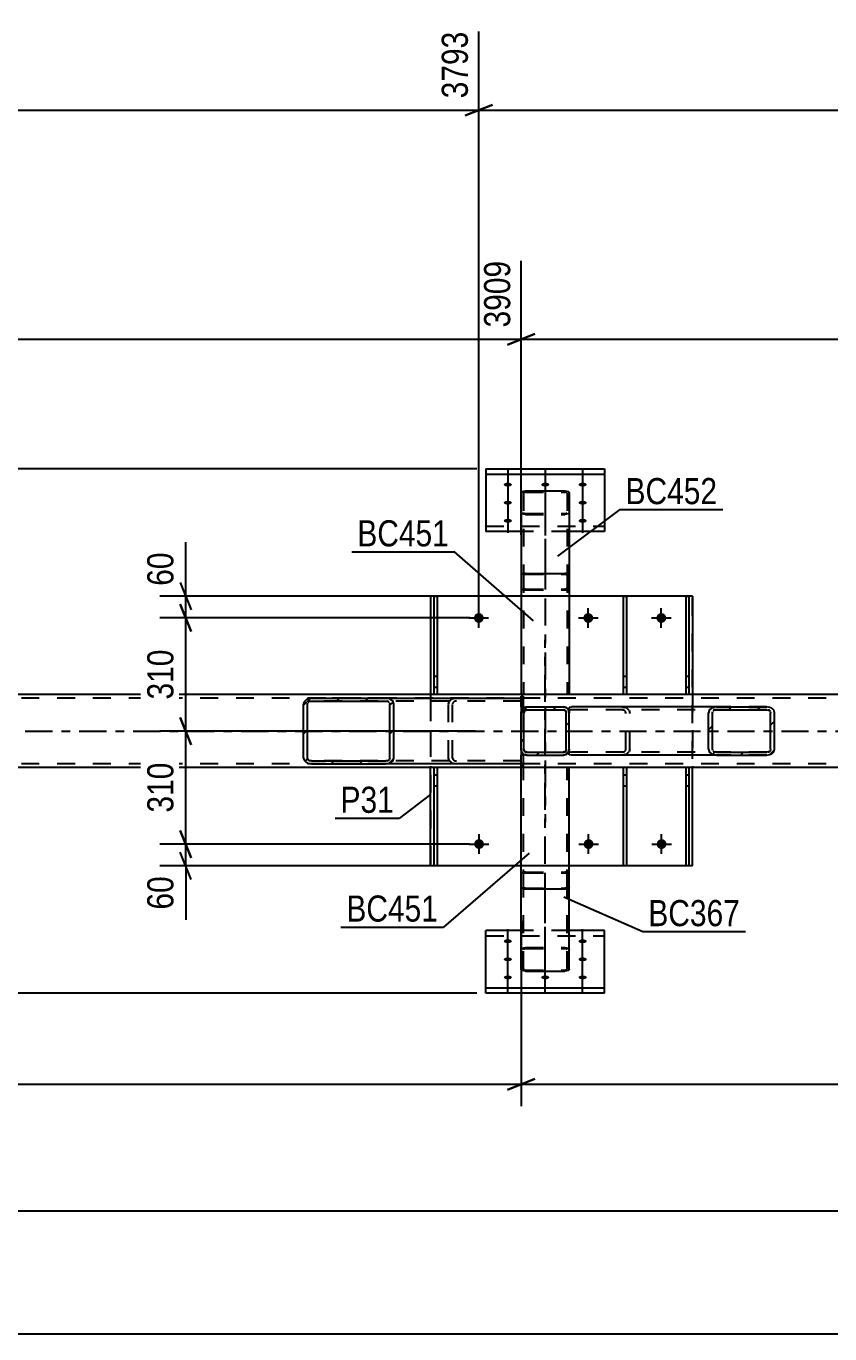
# Model space of a CAD drawing. Header units: millimetres. Extents: x -172 to 1017, y -617 to 224.
# Drawn here: x 4 to 92.1, y -378.6 to -235.2 of the extents above; entities that cross this region are included whole.
import ezdxf

# ---------------------------------------------------------------- set-up
doc = ezdxf.new("R2010")
doc.units = ezdxf.units.MM
doc.linetypes.add('DXK_LINE_DOT2', pattern=[3.9198, 1.9599, -1.9599])
doc.linetypes.add('DXK_LINE_DOT3', pattern=[5.9187, 2.979, -0.9799, 0.9799, -0.9799])
doc.styles.add('Arial Narrow', font='ARIALN.TTF', dxfattribs={"height": 0.2})

# ---------------------------------------------------------------- blocks, each defined once
blk = doc.blocks.new('Part-761545786-4358 - 4156')
at = {"color": 2, "linetype": 'Continuous'}
for p, q in [((58.27, -334.35), (54.41, -334.35)), ((54.41, -341.2), (54.41, -334.35)), ((67.41, -334.35), (63.55, -334.35)), ((67.41, -341.2), (67.41, -334.35)), ((54.41, -340.64), (67.41, -340.64)), ((67.41, -341.2), (54.41, -341.2))]:
    blk.add_line(p, q, dxfattribs=at)
at = {"color": 7, "linetype": 'DXK_LINE_DOT2'}
for p, q in [((54.41, -334.91), (67.41, -334.91)), ((63.55, -334.35), (58.27, -334.35))]:
    blk.add_line(p, q, dxfattribs=at)
blk = doc.blocks.new('Part-761545786-4266 - 4156')
at = {"linetype": 'Continuous'}
h = blk.add_hatch(dxfattribs=at)
h.set_pattern_fill('', scale=0.7, style=0, pattern_type=0)
h.set_pattern_definition([(45, (43.7727, -316.0101), (-1.57154, 1.57154), [])])
h.paths.add_polyline_path([(43.44, -316.06), (43.77, -316.01), (44.06, -315.87), (44.25, -315.66), (44.32, -315.42), (44.32, -309.5), (44.25, -309.25), (44.06, -309.05), (43.77, -308.91), (43.44, -308.86), (35.31, -308.86), (34.97, -308.91), (34.69, -309.05), (34.5, -309.25), (34.43, -309.5), (34.43, -315.42), (34.5, -315.66), (34.69, -315.87), (34.97, -316.01), (35.31, -316.06)])
h.paths.add_polyline_path([(35.14, -315.71), (35, -315.65), (34.9, -315.54), (34.87, -315.42), (34.87, -309.5), (34.9, -309.38), (35, -309.27), (35.14, -309.2), (35.31, -309.18), (43.44, -309.18), (43.6, -309.2), (43.75, -309.27), (43.84, -309.38), (43.88, -309.5), (43.88, -315.42), (43.84, -315.54), (43.75, -315.65), (43.6, -315.71), (43.44, -315.74), (35.31, -315.74)])
at = {"color": 2, "linetype": 'Continuous'}
for p, q in [((34.5, -309.25), (34.43, -309.5)), ((34.43, -315.42), (34.43, -309.5)), ((34.87, -309.5), (34.9, -309.38)), ((34.87, -315.42), (34.87, -309.5)), ((35.31, -308.86), (34.97, -308.91)), ((35.14, -309.2), (35.31, -309.18)), ((35.31, -308.86), (43.44, -308.86)), ((35.31, -309.18), (43.44, -309.18)), ((43.44, -308.86), (58.26, -308.86)), ((43.77, -308.91), (43.44, -308.86)), ((43.44, -309.18), (43.6, -309.2)), ((43.84, -309.38), (43.88, -309.5)), ((43.88, -315.42), (43.88, -309.5)), ((44.32, -309.5), (44.25, -309.25)), ((44.32, -315.42), (44.32, -309.5)), ((58.26, -309.82), (58.26, -310.46)), ((34.43, -315.42), (34.5, -315.66)), ((34.9, -315.54), (34.87, -315.42)), ((43.88, -315.42), (43.84, -315.54)), ((44.25, -315.66), (44.32, -315.42)), ((58.26, -314.46), (58.26, -315.1)), ((34.97, -316.01), (35.31, -316.06)), ((35.31, -315.74), (35.14, -315.71)), ((35.31, -315.74), (43.44, -315.74)), ((35.31, -316.06), (43.44, -316.06)), ((43.6, -315.71), (43.44, -315.74)), ((43.44, -316.06), (43.77, -316.01)), ((58.26, -316.06), (43.44, -316.06))]:
    blk.add_line(p, q, dxfattribs=at)
at = {"color": 7, "linetype": 'DXK_LINE_DOT2'}
for p, q in [((43.44, -308.86), (35.31, -308.86)), ((58.26, -309.18), (35.31, -309.18)), ((50.32, -309.5), (50.38, -309.25)), ((50.32, -315.42), (50.32, -309.5)), ((50.79, -309.38), (50.76, -309.5)), ((50.76, -315.42), (50.76, -309.5)), ((50.86, -308.91), (51.2, -308.86)), ((51.2, -309.18), (51.03, -309.2)), ((58.26, -308.86), (58.26, -309.82)), ((58.26, -310.46), (58.26, -314.46)), ((50.38, -315.66), (50.32, -315.42)), ((50.76, -315.42), (50.79, -315.54)), ((58.26, -315.42), (58.26, -315.1)), ((58.26, -316.06), (58.26, -315.42)), ((58.26, -315.74), (35.31, -315.74)), ((43.44, -316.06), (35.31, -316.06)), ((51.2, -316.06), (50.86, -316.01)), ((51.03, -315.71), (51.2, -315.74))]:
    blk.add_line(p, q, dxfattribs=at)
at = {"color": 2, "linetype": 'Continuous'}
for centre, radius, start, end in [((35.18, -309.68), 0.802, 104.5547, 147.5896), ((35.24, -309.59), 0.401, 104.5547, 147.5896), ((43.5, -309.59), 0.401, 32.4104, 75.4453), ((43.57, -309.68), 0.802, 32.4104, 75.4453), ((35.18, -315.23), 0.802, 212.4104, 255.4453), ((35.24, -315.33), 0.401, 212.4104, 255.4453), ((43.5, -315.33), 0.401, 284.5547, 327.5896), ((43.57, -315.23), 0.802, 284.5547, 327.5896)]:
    blk.add_arc(centre, radius, start, end, dxfattribs=at)
at = {"color": 7, "linetype": 'DXK_LINE_DOT2'}
for centre, radius, start, end in [((51.06, -309.68), 0.802, 104.5547, 147.5896), ((51.13, -309.59), 0.401, 104.5547, 147.5896), ((51.06, -315.23), 0.802, 212.4104, 255.4453), ((51.13, -315.33), 0.401, 212.4104, 255.4453)]:
    blk.add_arc(centre, radius, start, end, dxfattribs=at)
blk = doc.blocks.new('Part-761545786-4206 - 4156')
at = {"linetype": 'Continuous'}
h = blk.add_hatch(dxfattribs=at)
h.set_pattern_fill('', scale=0.7, style=0, pattern_type=0)
h.set_pattern_definition([(45, (63.1464, -315.0501), (-1.57154, 1.57154), [])])
h.paths.add_polyline_path([(62.9, -315.1), (63.15, -315.05), (63.35, -314.91), (63.49, -314.7), (63.54, -314.46), (63.54, -310.46), (63.49, -310.21), (63.35, -310.01), (63.15, -309.87), (62.9, -309.82), (58.9, -309.82), (58.66, -309.87), (58.45, -310.01), (58.31, -310.21), (58.26, -310.46), (58.26, -314.46), (58.31, -314.7), (58.45, -314.91), (58.66, -315.05), (58.9, -315.1)])
h.paths.add_polyline_path([(58.78, -314.75), (58.68, -314.69), (58.61, -314.58), (58.58, -314.46), (58.58, -310.46), (58.61, -310.34), (58.68, -310.23), (58.78, -310.16), (58.9, -310.14), (62.9, -310.14), (63.02, -310.16), (63.13, -310.23), (63.2, -310.34), (63.22, -310.46), (63.22, -314.46), (63.2, -314.58), (63.13, -314.69), (63.02, -314.75), (62.9, -314.78), (58.9, -314.78)])
at = {"color": 7, "linetype": 'DXK_LINE_DOT2'}
for p, q in [((58.26, -310.46), (58.31, -310.21)), ((58.26, -314.46), (58.26, -310.46)), ((58.61, -310.34), (58.58, -310.46)), ((58.58, -314.46), (58.58, -310.46)), ((58.66, -309.87), (58.9, -309.82)), ((58.9, -310.14), (58.78, -310.16)), ((58.9, -309.82), (62.9, -309.82)), ((58.9, -310.14), (62.9, -310.14)), ((62.9, -309.82), (63.15, -309.87)), ((63.02, -310.16), (62.9, -310.14)), ((63.22, -310.46), (63.2, -310.34)), ((63.22, -314.46), (63.22, -310.46)), ((63.49, -310.21), (63.54, -310.46)), ((63.54, -314.46), (63.54, -310.46)), ((58.31, -314.7), (58.26, -314.46)), ((58.58, -314.46), (58.61, -314.58)), ((58.9, -315.1), (58.66, -315.05)), ((58.78, -314.75), (58.9, -314.78)), ((58.9, -314.78), (62.9, -314.78)), ((58.9, -315.1), (62.9, -315.1)), ((62.9, -314.78), (63.02, -314.75)), ((63.15, -315.05), (62.9, -315.1)), ((63.2, -314.58), (63.22, -314.46)), ((63.54, -314.46), (63.49, -314.7))]:
    blk.add_line(p, q, dxfattribs=at)
at = {"color": 2, "linetype": 'Continuous'}
for p, q in [((58.31, -310.21), (58.26, -310.46)), ((58.26, -314.46), (58.26, -310.46)), ((58.58, -310.46), (58.61, -310.34)), ((58.58, -314.46), (58.58, -310.46)), ((58.9, -309.82), (58.66, -309.87)), ((58.78, -310.16), (58.9, -310.14)), ((58.9, -309.82), (62.9, -309.82)), ((58.9, -310.14), (62.9, -310.14)), ((63.15, -309.87), (62.9, -309.82)), ((62.9, -310.14), (63.02, -310.16)), ((63.2, -310.34), (63.22, -310.46)), ((63.22, -314.46), (63.22, -310.46)), ((63.54, -310.46), (63.49, -310.21)), ((63.54, -314.46), (63.54, -310.46)), ((58.26, -314.46), (58.31, -314.7)), ((58.61, -314.58), (58.58, -314.46)), ((58.66, -315.05), (58.9, -315.1)), ((58.9, -314.78), (58.78, -314.75)), ((58.9, -314.78), (62.9, -314.78)), ((58.9, -315.1), (62.9, -315.1)), ((63.02, -314.75), (62.9, -314.78)), ((62.9, -315.1), (63.15, -315.05)), ((63.22, -314.46), (63.2, -314.58)), ((63.49, -314.7), (63.54, -314.46))]:
    blk.add_line(p, q, dxfattribs=at)
at = {"color": 7, "linetype": 'DXK_LINE_DOT2'}
for centre, radius, start, end in [((58.9, -310.46), 0.64, 112.5, 157.5), ((58.9, -310.46), 0.32, 112.5, 157.5), ((62.9, -310.46), 0.32, 22.5, 67.5), ((62.9, -310.46), 0.64, 22.5, 67.5), ((58.9, -314.46), 0.64, 202.5, 247.5), ((58.9, -314.46), 0.32, 202.5, 247.5), ((62.9, -314.46), 0.32, 292.5, 337.5), ((62.9, -314.46), 0.64, 292.5, 337.5)]:
    blk.add_arc(centre, radius, start, end, dxfattribs=at)
at = {"color": 2, "linetype": 'Continuous'}
for centre, radius, start, end in [((58.9, -310.46), 0.64, 112.5, 157.5), ((58.9, -310.46), 0.32, 112.5, 157.5), ((62.9, -310.46), 0.32, 22.5, 67.5), ((62.9, -310.46), 0.64, 22.5, 67.5), ((58.9, -314.46), 0.64, 202.5, 247.5), ((58.9, -314.46), 0.32, 202.5, 247.5), ((62.9, -314.46), 0.32, 292.5, 337.5), ((62.9, -314.46), 0.64, 292.5, 337.5)]:
    blk.add_arc(centre, radius, start, end, dxfattribs=at)
blk = doc.blocks.new('Part-761545786-4210 - 4156')
at = {"linetype": 'Continuous'}
h = blk.add_hatch(dxfattribs=at)
h.set_pattern_fill('', scale=0.7, style=0, pattern_type=0)
h.set_pattern_definition([(45, (85.5115, -315.0501), (-1.57154, 1.57154), [])])
h.paths.add_polyline_path([(85.18, -315.1), (85.51, -315.05), (85.8, -314.91), (85.99, -314.7), (86.05, -314.46), (86.05, -310.46), (85.99, -310.21), (85.8, -310.01), (85.51, -309.87), (85.18, -309.82), (79.68, -309.82), (79.35, -309.87), (79.06, -310.01), (78.87, -310.21), (78.81, -310.46), (78.81, -314.46), (78.87, -314.7), (79.06, -314.91), (79.35, -315.05), (79.68, -315.1)])
h.paths.add_polyline_path([(79.52, -314.75), (79.37, -314.69), (79.28, -314.58), (79.25, -314.46), (79.25, -310.46), (79.28, -310.34), (79.37, -310.23), (79.52, -310.16), (79.68, -310.14), (85.18, -310.14), (85.34, -310.16), (85.49, -310.23), (85.58, -310.34), (85.61, -310.46), (85.61, -314.46), (85.58, -314.58), (85.49, -314.69), (85.34, -314.75), (85.18, -314.78), (79.68, -314.78)])
at = {"color": 2, "linetype": 'Continuous'}
for p, q in [((63.54, -309.86), (63.8, -309.82)), ((63.54, -309.86), (63.54, -310.46)), ((79.68, -309.82), (63.8, -309.82)), ((78.87, -310.21), (78.81, -310.46)), ((78.81, -314.46), (78.81, -310.46)), ((79.25, -310.46), (79.28, -310.34)), ((79.25, -314.46), (79.25, -310.46)), ((79.68, -309.82), (79.35, -309.87)), ((79.52, -310.16), (79.68, -310.14)), ((79.68, -309.82), (85.18, -309.82)), ((79.68, -310.14), (85.18, -310.14)), ((85.51, -309.87), (85.18, -309.82)), ((85.18, -310.14), (85.34, -310.16)), ((85.58, -310.34), (85.61, -310.46)), ((85.61, -314.46), (85.61, -310.46)), ((86.05, -310.46), (85.99, -310.21)), ((86.05, -314.46), (86.05, -310.46)), ((63.54, -315.05), (63.54, -314.46)), ((63.54, -315.06), (63.54, -315.05)), ((63.8, -315.1), (63.54, -315.06)), ((79.68, -315.1), (63.8, -315.1)), ((78.81, -314.46), (78.87, -314.7)), ((79.28, -314.58), (79.25, -314.46)), ((79.35, -315.05), (79.68, -315.1)), ((79.68, -314.78), (79.52, -314.75)), ((79.68, -314.78), (85.18, -314.78)), ((79.68, -315.1), (85.18, -315.1)), ((85.34, -314.75), (85.18, -314.78)), ((85.18, -315.1), (85.51, -315.05)), ((85.61, -314.46), (85.58, -314.58)), ((85.99, -314.7), (86.05, -314.46))]:
    blk.add_line(p, q, dxfattribs=at)
at = {"color": 7, "linetype": 'DXK_LINE_DOT2'}
for p, q in [((63.54, -309.86), (63.54, -310.21)), ((63.63, -310.16), (63.54, -310.21)), ((63.54, -314.91), (63.54, -310.46)), ((63.8, -310.14), (63.63, -310.16)), ((85.18, -310.14), (63.8, -310.14)), ((69.29, -309.82), (69.63, -309.87)), ((69.46, -310.16), (69.29, -310.14)), ((69.73, -310.46), (69.7, -310.34)), ((69.73, -314.46), (69.73, -310.46)), ((70.1, -310.21), (70.17, -310.46)), ((70.17, -314.46), (70.17, -310.46)), ((85.18, -309.82), (79.68, -309.82)), ((63.54, -314.71), (63.63, -314.75)), ((63.63, -314.75), (63.8, -314.78)), ((85.18, -314.78), (63.8, -314.78)), ((69.29, -314.78), (69.46, -314.75)), ((69.63, -315.05), (69.29, -315.1)), ((69.7, -314.58), (69.73, -314.46)), ((70.17, -314.46), (70.1, -314.7)), ((85.18, -315.1), (79.68, -315.1))]:
    blk.add_line(p, q, dxfattribs=at)
for centre, radius, start, end in [((69.36, -310.55), 0.401, 32.4105, 75.4453), ((69.42, -310.64), 0.802, 32.4105, 75.4453), ((69.36, -314.37), 0.401, 284.5547, 327.5895), ((69.42, -314.27), 0.802, 284.5547, 327.5895)]:
    blk.add_arc(centre, radius, start, end, dxfattribs=at)
at = {"color": 2, "linetype": 'Continuous'}
for centre, radius, start, end in [((79.55, -310.64), 0.802, 104.5547, 147.5895), ((79.62, -310.55), 0.401, 104.5547, 147.5895), ((85.24, -310.55), 0.401, 32.4105, 75.4453), ((85.31, -310.64), 0.802, 32.4105, 75.4453), ((79.55, -314.27), 0.802, 212.4105, 255.4453), ((79.62, -314.37), 0.401, 212.4105, 255.4453), ((85.24, -314.37), 0.401, 284.5547, 327.5895), ((85.31, -314.27), 0.802, 284.5547, 327.5895)]:
    blk.add_arc(centre, radius, start, end, dxfattribs=at)
blk = doc.blocks.new('Bolt-761545786-4217 - 4156')
at = {"linetype": 'Continuous'}
for points in [[(56.81, -335.73), (56.72, -335.72), (56.63, -335.71), (56.55, -335.68), (56.48, -335.65), (56.43, -335.62), (56.39, -335.58), (56.37, -335.53), (56.37, -335.49), (56.39, -335.45), (56.43, -335.41), (56.48, -335.37), (56.55, -335.34), (56.63, -335.32), (56.72, -335.3), (56.81, -335.3), (56.9, -335.3), (56.99, -335.32), (57.07, -335.34), (57.14, -335.37), (57.19, -335.41), (57.23, -335.45), (57.25, -335.49), (57.25, -335.53), (57.23, -335.58), (57.19, -335.62), (57.14, -335.65), (57.07, -335.68), (56.99, -335.71), (56.9, -335.72)], [(65.01, -335.73), (64.92, -335.72), (64.83, -335.71), (64.75, -335.68), (64.68, -335.65), (64.63, -335.62), (64.59, -335.58), (64.57, -335.53), (64.57, -335.49), (64.59, -335.45), (64.63, -335.41), (64.68, -335.37), (64.75, -335.34), (64.83, -335.32), (64.92, -335.3), (65.01, -335.3), (65.1, -335.3), (65.19, -335.32), (65.27, -335.34), (65.34, -335.37), (65.39, -335.41), (65.43, -335.45), (65.45, -335.49), (65.45, -335.53), (65.43, -335.58), (65.39, -335.62), (65.34, -335.65), (65.27, -335.68), (65.19, -335.71), (65.1, -335.72)], [(56.81, -337.71), (56.72, -337.7), (56.63, -337.69), (56.55, -337.67), (56.48, -337.64), (56.43, -337.6), (56.39, -337.56), (56.37, -337.52), (56.37, -337.47), (56.39, -337.43), (56.43, -337.39), (56.48, -337.35), (56.55, -337.32), (56.63, -337.3), (56.72, -337.29), (56.81, -337.28), (56.9, -337.29), (56.99, -337.3), (57.07, -337.32), (57.14, -337.35), (57.19, -337.39), (57.23, -337.43), (57.25, -337.47), (57.25, -337.52), (57.23, -337.56), (57.19, -337.6), (57.14, -337.64), (57.07, -337.67), (56.99, -337.69), (56.9, -337.7)], [(65.01, -337.71), (64.92, -337.7), (64.83, -337.69), (64.75, -337.67), (64.68, -337.64), (64.63, -337.6), (64.59, -337.56), (64.57, -337.52), (64.57, -337.47), (64.59, -337.43), (64.63, -337.39), (64.68, -337.35), (64.75, -337.32), (64.83, -337.3), (64.92, -337.29), (65.01, -337.28), (65.1, -337.29), (65.19, -337.3), (65.27, -337.32), (65.34, -337.35), (65.39, -337.39), (65.43, -337.43), (65.45, -337.47), (65.45, -337.52), (65.43, -337.56), (65.39, -337.6), (65.34, -337.64), (65.27, -337.67), (65.19, -337.69), (65.1, -337.7)], [(56.81, -339.69), (56.72, -339.69), (56.63, -339.67), (56.55, -339.65), (56.48, -339.62), (56.43, -339.58), (56.39, -339.54), (56.37, -339.5), (56.37, -339.46), (56.39, -339.41), (56.43, -339.37), (56.48, -339.34), (56.55, -339.31), (56.63, -339.28), (56.72, -339.27), (56.81, -339.27), (56.9, -339.27), (56.99, -339.28), (57.07, -339.31), (57.14, -339.34), (57.19, -339.37), (57.23, -339.41), (57.25, -339.46), (57.25, -339.5), (57.23, -339.54), (57.19, -339.58), (57.14, -339.62), (57.07, -339.65), (56.99, -339.67), (56.9, -339.69)], [(60.91, -339.69), (60.82, -339.69), (60.73, -339.67), (60.65, -339.65), (60.58, -339.62), (60.53, -339.58), (60.49, -339.54), (60.47, -339.5), (60.47, -339.46), (60.49, -339.41), (60.53, -339.37), (60.58, -339.34), (60.65, -339.31), (60.73, -339.28), (60.82, -339.27), (60.91, -339.27), (61, -339.27), (61.09, -339.28), (61.17, -339.31), (61.24, -339.34), (61.29, -339.37), (61.33, -339.41), (61.35, -339.46), (61.35, -339.5), (61.33, -339.54), (61.29, -339.58), (61.24, -339.62), (61.17, -339.65), (61.09, -339.67), (61, -339.69)], [(65.01, -339.69), (64.92, -339.69), (64.83, -339.67), (64.75, -339.65), (64.68, -339.62), (64.63, -339.58), (64.59, -339.54), (64.57, -339.5), (64.57, -339.46), (64.59, -339.41), (64.63, -339.37), (64.68, -339.34), (64.75, -339.31), (64.83, -339.28), (64.92, -339.27), (65.01, -339.27), (65.1, -339.27), (65.19, -339.28), (65.27, -339.31), (65.34, -339.34), (65.39, -339.37), (65.43, -339.41), (65.45, -339.46), (65.45, -339.5), (65.43, -339.54), (65.39, -339.58), (65.34, -339.62), (65.27, -339.65), (65.19, -339.67), (65.1, -339.69)]]:
    blk.add_hatch(color=1, dxfattribs=at).paths.add_polyline_path(points)
at = {"color": 1, "linetype": 'Continuous'}
for p, q in [((56.81, -337.09), (56.81, -334.18)), ((65.01, -337.09), (65.01, -334.18)), ((56.81, -339.07), (56.81, -336.16)), ((65.01, -339.07), (65.01, -336.16)), ((56.81, -341.05), (56.81, -338.15)), ((60.91, -341.05), (60.91, -338.15)), ((65.01, -341.05), (65.01, -338.15))]:
    blk.add_line(p, q, dxfattribs=at)
at = {"color": 1, "linetype": 'DXK_LINE_DOT2'}
blk.add_line((60.91, -337.09), (60.91, -334.18), dxfattribs=at)
blk = doc.blocks.new('Part-761545786-4218 - 4156')
at = {"color": 2, "linetype": 'Continuous'}
for p, q in [((58.26, -316.3), (58.26, -315.1)), ((58.5, -315.1), (58.26, -315.1)), ((58.5, -315.1), (58.5, -316.3)), ((58.5, -315.1), (58.5, -316.3)), ((58.5, -316.3), (58.26, -316.3))]:
    blk.add_line(p, q, dxfattribs=at)
at = {"color": 7, "linetype": 'DXK_LINE_DOT2'}
for p, q in [((58.26, -316.3), (58.26, -315.1)), ((58.5, -315.1), (58.5, -315.1)), ((58.5, -316.3), (58.5, -316.3))]:
    blk.add_line(p, q, dxfattribs=at)
blk = doc.blocks.new('Part-761545786-4219 - 4156')
at = {"color": 2, "linetype": 'Continuous'}
for p, q in [((58.26, -309.82), (58.26, -308.62)), ((58.26, -308.62), (58.5, -308.62)), ((58.5, -308.62), (58.5, -309.82)), ((58.5, -309.82), (58.5, -308.62)), ((58.5, -309.82), (58.26, -309.82))]:
    blk.add_line(p, q, dxfattribs=at)
at = {"color": 7, "linetype": 'DXK_LINE_DOT2'}
for p, q in [((58.26, -309.82), (58.26, -308.62)), ((58.5, -308.62), (58.5, -308.62)), ((58.5, -309.82), (58.5, -309.82))]:
    blk.add_line(p, q, dxfattribs=at)
blk = doc.blocks.new('Bolt-761545786-4224 - 4156')
at = {"linetype": 'Continuous'}
for points in [[(53.66, -324.32, -1), (53.66, -325.4, -1)], [(65.66, -324.32, -1), (65.66, -325.4, -1)], [(73.66, -324.32, -1), (73.66, -325.4, -1)]]:
    blk.add_hatch(color=1, dxfattribs=at).paths.add_polyline_path(points)
at = {"color": 1, "linetype": 'Continuous'}
for p, q in [((53.66, -325.94), (53.66, -323.78)), ((65.66, -325.94), (65.66, -323.78)), ((73.66, -325.94), (73.66, -323.78)), ((52.58, -324.86), (54.74, -324.86)), ((64.58, -324.86), (66.74, -324.86)), ((72.58, -324.86), (74.74, -324.86))]:
    blk.add_line(p, q, dxfattribs=at)
blk = doc.blocks.new('Bolt-761545786-4225 - 4156')
at = {"linetype": 'Continuous'}
for points in [[(53.63, -299.52, -1), (53.63, -300.6, -1)], [(65.63, -299.52, -1), (65.63, -300.6, -1)], [(73.63, -299.52, -1), (73.63, -300.6, -1)]]:
    blk.add_hatch(color=1, dxfattribs=at).paths.add_polyline_path(points)
at = {"color": 1, "linetype": 'Continuous'}
for p, q in [((53.63, -301.14), (53.63, -298.98)), ((65.63, -301.14), (65.63, -298.98)), ((73.63, -301.14), (73.63, -298.98)), ((52.55, -300.06), (54.71, -300.06)), ((64.55, -300.06), (66.71, -300.06)), ((72.55, -300.06), (74.71, -300.06))]:
    blk.add_line(p, q, dxfattribs=at)
blk = doc.blocks.new('Bolt-761545786-4236 - 4156')
at = {"linetype": 'Continuous'}
for points in [[(56.81, -285.22), (56.9, -285.23), (56.99, -285.24), (57.07, -285.27), (57.14, -285.29), (57.19, -285.33), (57.23, -285.37), (57.25, -285.42), (57.25, -285.46), (57.23, -285.5), (57.19, -285.54), (57.14, -285.58), (57.07, -285.61), (56.99, -285.63), (56.9, -285.65), (56.81, -285.65), (56.72, -285.65), (56.63, -285.63), (56.55, -285.61), (56.48, -285.58), (56.43, -285.54), (56.39, -285.5), (56.37, -285.46), (56.37, -285.42), (56.39, -285.37), (56.43, -285.33), (56.48, -285.29), (56.55, -285.27), (56.63, -285.24), (56.72, -285.23)], [(60.91, -285.22), (61, -285.23), (61.09, -285.24), (61.17, -285.27), (61.24, -285.29), (61.29, -285.33), (61.33, -285.37), (61.35, -285.42), (61.35, -285.46), (61.33, -285.5), (61.29, -285.54), (61.24, -285.58), (61.17, -285.61), (61.09, -285.63), (61, -285.65), (60.91, -285.65), (60.82, -285.65), (60.73, -285.63), (60.65, -285.61), (60.58, -285.58), (60.53, -285.54), (60.49, -285.5), (60.47, -285.46), (60.47, -285.42), (60.49, -285.37), (60.53, -285.33), (60.58, -285.29), (60.65, -285.27), (60.73, -285.24), (60.82, -285.23)], [(65.01, -285.22), (65.1, -285.23), (65.19, -285.24), (65.27, -285.27), (65.34, -285.29), (65.39, -285.33), (65.43, -285.37), (65.45, -285.42), (65.45, -285.46), (65.43, -285.5), (65.39, -285.54), (65.34, -285.58), (65.27, -285.61), (65.19, -285.63), (65.1, -285.65), (65.01, -285.65), (64.92, -285.65), (64.83, -285.63), (64.75, -285.61), (64.68, -285.58), (64.63, -285.54), (64.59, -285.5), (64.57, -285.46), (64.57, -285.42), (64.59, -285.37), (64.63, -285.33), (64.68, -285.29), (64.75, -285.27), (64.83, -285.24), (64.92, -285.23)], [(56.81, -287.21), (56.9, -287.21), (56.99, -287.23), (57.07, -287.25), (57.14, -287.28), (57.19, -287.31), (57.23, -287.35), (57.25, -287.4), (57.25, -287.44), (57.23, -287.49), (57.19, -287.53), (57.14, -287.56), (57.07, -287.59), (56.99, -287.61), (56.9, -287.63), (56.81, -287.63), (56.72, -287.63), (56.63, -287.61), (56.55, -287.59), (56.48, -287.56), (56.43, -287.53), (56.39, -287.49), (56.37, -287.44), (56.37, -287.4), (56.39, -287.35), (56.43, -287.31), (56.48, -287.28), (56.55, -287.25), (56.63, -287.23), (56.72, -287.21)], [(65.01, -287.21), (65.1, -287.21), (65.19, -287.23), (65.27, -287.25), (65.34, -287.28), (65.39, -287.31), (65.43, -287.35), (65.45, -287.4), (65.45, -287.44), (65.43, -287.49), (65.39, -287.53), (65.34, -287.56), (65.27, -287.59), (65.19, -287.61), (65.1, -287.63), (65.01, -287.63), (64.92, -287.63), (64.83, -287.61), (64.75, -287.59), (64.68, -287.56), (64.63, -287.53), (64.59, -287.49), (64.57, -287.44), (64.57, -287.4), (64.59, -287.35), (64.63, -287.31), (64.68, -287.28), (64.75, -287.25), (64.83, -287.23), (64.92, -287.21)], [(56.81, -289.19), (56.9, -289.2), (56.99, -289.21), (57.07, -289.23), (57.14, -289.26), (57.19, -289.3), (57.23, -289.34), (57.25, -289.38), (57.25, -289.43), (57.23, -289.47), (57.19, -289.51), (57.14, -289.55), (57.07, -289.58), (56.99, -289.6), (56.9, -289.61), (56.81, -289.62), (56.72, -289.61), (56.63, -289.6), (56.55, -289.58), (56.48, -289.55), (56.43, -289.51), (56.39, -289.47), (56.37, -289.43), (56.37, -289.38), (56.39, -289.34), (56.43, -289.3), (56.48, -289.26), (56.55, -289.23), (56.63, -289.21), (56.72, -289.2)], [(65.01, -289.19), (65.1, -289.2), (65.19, -289.21), (65.27, -289.23), (65.34, -289.26), (65.39, -289.3), (65.43, -289.34), (65.45, -289.38), (65.45, -289.43), (65.43, -289.47), (65.39, -289.51), (65.34, -289.55), (65.27, -289.58), (65.19, -289.6), (65.1, -289.61), (65.01, -289.62), (64.92, -289.61), (64.83, -289.6), (64.75, -289.58), (64.68, -289.55), (64.63, -289.51), (64.59, -289.47), (64.57, -289.43), (64.57, -289.38), (64.59, -289.34), (64.63, -289.3), (64.68, -289.26), (64.75, -289.23), (64.83, -289.21), (64.92, -289.2)]]:
    blk.add_hatch(color=1, dxfattribs=at).paths.add_polyline_path(points)
at = {"color": 1, "linetype": 'Continuous'}
for p, q in [((56.81, -283.86), (56.81, -286.77)), ((60.91, -283.86), (60.91, -286.77)), ((65.01, -283.86), (65.01, -286.77)), ((56.81, -285.84), (56.81, -288.75)), ((65.01, -285.84), (65.01, -288.75)), ((56.81, -287.83), (56.81, -290.73)), ((65.01, -287.83), (65.01, -290.73))]:
    blk.add_line(p, q, dxfattribs=at)
at = {"color": 1, "linetype": 'DXK_LINE_DOT2'}
blk.add_line((60.91, -287.83), (60.91, -290.73), dxfattribs=at)
blk = doc.blocks.new('Part-761545786-4290 - 4156')
at = {"color": 2, "linetype": 'Continuous'}
for p, q in [((48.34, -297.66), (48.34, -308.46)), ((48.74, -297.66), (48.34, -297.66)), ((58.27, -297.66), (49.06, -297.66)), ((69.5, -297.66), (63.55, -297.66)), ((76.34, -297.66), (69.82, -297.66)), ((77.06, -297.66), (76.66, -297.66)), ((77.06, -297.66), (77.06, -297.66)), ((77.06, -297.66), (77.06, -308.46)), ((48.34, -327.26), (48.34, -316.46)), ((77.06, -327.26), (77.06, -316.46)), ((48.74, -327.26), (48.34, -327.26)), ((58.27, -327.26), (49.06, -327.26)), ((69.5, -327.26), (63.55, -327.26)), ((76.34, -327.26), (69.82, -327.26)), ((77.06, -327.26), (76.66, -327.26)), ((77.06, -327.26), (77.06, -327.26))]:
    blk.add_line(p, q, dxfattribs=at)
at = {"color": 7, "linetype": 'DXK_LINE_DOT2'}
for p, q in [((48.34, -297.66), (48.34, -327.26)), ((49.06, -297.66), (48.74, -297.66)), ((63.55, -297.66), (58.27, -297.66)), ((69.82, -297.66), (69.5, -297.66)), ((76.66, -297.66), (76.34, -297.66)), ((77.06, -327.26), (77.06, -297.66)), ((77.06, -297.66), (77.06, -297.66)), ((48.34, -308.46), (48.34, -316.46)), ((77.06, -308.46), (77.06, -316.46)), ((49.06, -327.26), (48.74, -327.26)), ((63.55, -327.26), (58.27, -327.26)), ((69.82, -327.26), (69.5, -327.26)), ((76.66, -327.26), (76.34, -327.26)), ((77.06, -327.26), (77.06, -327.26))]:
    blk.add_line(p, q, dxfattribs=at)
blk = doc.blocks.new('Part-761545786-4329 - 4156')
at = {"color": 7, "linetype": 'DXK_LINE_DOT3'}
blk.add_line((60.91, -286.08), (60.91, -322.46), dxfattribs=at)
at = {"color": 2, "linetype": 'Continuous'}
for p, q in [((58.27, -295.34), (58.31, -295.27)), ((58.27, -295.34), (58.27, -308.46)), ((58.31, -295.27), (58.41, -295.22)), ((58.41, -295.22), (58.57, -295.18)), ((58.57, -295.18), (58.75, -295.17)), ((58.75, -295.17), (63.07, -295.17)), ((63.07, -295.17), (63.25, -295.18)), ((63.25, -295.18), (63.41, -295.22)), ((63.41, -295.22), (63.51, -295.27)), ((63.51, -295.27), (63.55, -295.34)), ((63.55, -295.34), (63.55, -308.46))]:
    blk.add_line(p, q, dxfattribs=at)
at = {"color": 7, "linetype": 'DXK_LINE_DOT2'}
for p, q in [((58.53, -295.31), (58.51, -295.34)), ((58.51, -295.34), (58.51, -308.46)), ((58.58, -295.28), (58.53, -295.31)), ((58.66, -295.26), (58.58, -295.28)), ((58.75, -295.25), (58.66, -295.26)), ((58.75, -295.25), (63.07, -295.25)), ((63.16, -295.26), (63.07, -295.25)), ((63.24, -295.28), (63.16, -295.26)), ((63.29, -295.31), (63.24, -295.28)), ((63.31, -295.34), (63.29, -295.31)), ((63.31, -295.34), (63.31, -308.46)), ((58.31, -296.88), (58.27, -296.82)), ((58.51, -296.82), (58.53, -296.85)), ((58.53, -296.85), (58.58, -296.88)), ((63.25, -296.87), (63.29, -296.85)), ((63.29, -296.85), (63.31, -296.82)), ((63.55, -296.82), (63.51, -296.88)), ((58.41, -296.93), (58.31, -296.88)), ((58.57, -296.97), (58.41, -296.93)), ((58.75, -296.98), (58.57, -296.97)), ((58.58, -296.88), (58.66, -296.89)), ((58.66, -296.89), (58.75, -296.9)), ((58.75, -296.9), (63.07, -296.9)), ((58.75, -296.98), (63.07, -296.98)), ((63.07, -296.9), (63.16, -296.89)), ((63.25, -296.97), (63.07, -296.98)), ((63.16, -296.89), (63.24, -296.88)), ((63.24, -296.88), (63.25, -296.87)), ((63.41, -296.93), (63.25, -296.97)), ((63.51, -296.88), (63.41, -296.93)), ((63.55, -308.46), (58.27, -308.46))]:
    blk.add_line(p, q, dxfattribs=at)
blk = doc.blocks.new('Part-761545786-4344 - 4156')
at = {"color": 2, "linetype": 'Continuous'}
for p, q in [((58.27, -286.36), (58.31, -286.27)), ((58.27, -286.36), (58.27, -295.34)), ((58.31, -286.27), (58.41, -286.2)), ((58.41, -286.2), (58.57, -286.15)), ((58.57, -286.15), (58.75, -286.13)), ((58.75, -286.13), (63.07, -286.13)), ((63.07, -286.13), (63.25, -286.15)), ((63.25, -286.15), (63.41, -286.2)), ((63.41, -286.2), (63.51, -286.27)), ((63.51, -286.27), (63.55, -286.36)), ((63.55, -286.36), (63.55, -295.34)), ((58.31, -295.27), (58.27, -295.34)), ((58.41, -295.22), (58.31, -295.27)), ((58.57, -295.18), (58.41, -295.22)), ((58.75, -295.17), (58.57, -295.18)), ((58.75, -295.17), (63.07, -295.17)), ((63.25, -295.18), (63.07, -295.17)), ((63.41, -295.22), (63.25, -295.18)), ((63.51, -295.27), (63.41, -295.22)), ((63.55, -295.34), (63.51, -295.27))]:
    blk.add_line(p, q, dxfattribs=at)
at = {"color": 7, "linetype": 'DXK_LINE_DOT2'}
for p, q in [((58.53, -286.32), (58.51, -286.36)), ((58.51, -286.36), (58.51, -296.82)), ((58.58, -286.28), (58.53, -286.32)), ((58.66, -286.25), (58.58, -286.28)), ((58.75, -286.25), (58.66, -286.25)), ((58.75, -286.25), (63.07, -286.25)), ((63.16, -286.25), (63.07, -286.25)), ((63.24, -286.28), (63.16, -286.25)), ((63.29, -286.32), (63.24, -286.28)), ((63.31, -286.36), (63.29, -286.32)), ((63.31, -286.36), (63.31, -296.82)), ((58.31, -288.57), (58.27, -288.48)), ((58.41, -288.64), (58.31, -288.57)), ((58.57, -288.69), (58.41, -288.64)), ((58.51, -288.48), (58.53, -288.52)), ((58.53, -288.52), (58.58, -288.56)), ((58.75, -288.71), (58.57, -288.69)), ((58.58, -288.56), (58.66, -288.59)), ((58.66, -288.59), (58.75, -288.6)), ((58.75, -288.6), (63.07, -288.6)), ((58.75, -288.71), (63.07, -288.71)), ((63.07, -288.6), (63.16, -288.59)), ((63.25, -288.69), (63.07, -288.71)), ((63.16, -288.59), (63.24, -288.56)), ((63.24, -288.56), (63.29, -288.52)), ((63.41, -288.64), (63.25, -288.69)), ((63.29, -288.52), (63.31, -288.48)), ((63.51, -288.57), (63.41, -288.64)), ((63.55, -288.48), (63.51, -288.57)), ((58.27, -295.34), (58.27, -296.82)), ((58.51, -295.34), (58.53, -295.31)), ((58.53, -295.31), (58.58, -295.28)), ((58.58, -295.28), (58.66, -295.26)), ((58.66, -295.26), (58.75, -295.25)), ((58.75, -295.25), (63.07, -295.25)), ((63.07, -295.25), (63.16, -295.26)), ((63.16, -295.26), (63.24, -295.28)), ((63.24, -295.28), (63.25, -295.29)), ((63.25, -295.29), (63.29, -295.31)), ((63.29, -295.31), (63.31, -295.34)), ((63.55, -295.34), (63.55, -296.82)), ((58.27, -296.82), (58.31, -296.88)), ((58.53, -296.85), (58.51, -296.82)), ((58.58, -296.88), (58.53, -296.85)), ((63.25, -296.87), (63.29, -296.85)), ((63.29, -296.85), (63.31, -296.82)), ((63.51, -296.88), (63.55, -296.82)), ((58.31, -296.88), (58.41, -296.93)), ((58.41, -296.93), (58.57, -296.97)), ((58.57, -296.97), (58.75, -296.98)), ((58.66, -296.89), (58.58, -296.88)), ((58.75, -296.9), (58.66, -296.89)), ((58.75, -296.9), (63.07, -296.9)), ((58.75, -296.98), (63.07, -296.98)), ((63.16, -296.89), (63.07, -296.9)), ((63.07, -296.98), (63.25, -296.97)), ((63.24, -296.88), (63.16, -296.89)), ((63.24, -296.88), (63.25, -296.87)), ((63.25, -296.97), (63.41, -296.93)), ((63.41, -296.93), (63.51, -296.88))]:
    blk.add_line(p, q, dxfattribs=at)
at = {"color": 7, "linetype": 'DXK_LINE_DOT3'}
blk.add_line((60.91, -287.42), (60.91, -296.08), dxfattribs=at)
blk = doc.blocks.new('Part-761545786-4349 - 4156')
at = {"color": 7, "linetype": 'DXK_LINE_DOT3'}
blk.add_line((60.91, -338.86), (60.91, -302.46), dxfattribs=at)
at = {"color": 2, "linetype": 'Continuous'}
for p, q in [((58.27, -329.61), (58.27, -316.46)), ((63.55, -329.61), (63.55, -316.46)), ((58.31, -329.68), (58.27, -329.61)), ((58.41, -329.73), (58.31, -329.68)), ((58.57, -329.77), (58.41, -329.73)), ((58.75, -329.78), (58.57, -329.77)), ((58.75, -329.78), (63.07, -329.78)), ((63.25, -329.77), (63.07, -329.78)), ((63.41, -329.73), (63.25, -329.77)), ((63.51, -329.68), (63.41, -329.73)), ((63.55, -329.61), (63.51, -329.68))]:
    blk.add_line(p, q, dxfattribs=at)
at = {"color": 7, "linetype": 'DXK_LINE_DOT2'}
for p, q in [((63.55, -316.46), (58.27, -316.46)), ((58.51, -329.61), (58.51, -316.46)), ((63.31, -329.61), (63.31, -316.46)), ((58.27, -328.1), (58.31, -328.04)), ((58.31, -328.04), (58.41, -327.98)), ((58.41, -327.98), (58.57, -327.95)), ((58.53, -328.07), (58.51, -328.1)), ((58.58, -328.04), (58.53, -328.07)), ((58.57, -327.95), (58.75, -327.93)), ((58.66, -328.02), (58.58, -328.04)), ((58.75, -328.02), (58.66, -328.02)), ((58.75, -327.93), (63.07, -327.93)), ((58.75, -328.02), (63.07, -328.02)), ((63.07, -327.93), (63.25, -327.95)), ((63.16, -328.02), (63.07, -328.02)), ((63.24, -328.04), (63.16, -328.02)), ((63.24, -328.04), (63.25, -328.05)), ((63.25, -327.95), (63.41, -327.98)), ((63.25, -328.05), (63.29, -328.07)), ((63.31, -328.1), (63.29, -328.07)), ((63.41, -327.98), (63.51, -328.04)), ((63.51, -328.04), (63.55, -328.1)), ((58.51, -329.61), (58.53, -329.65)), ((58.53, -329.65), (58.58, -329.67)), ((58.58, -329.67), (58.66, -329.69)), ((58.66, -329.69), (58.75, -329.7)), ((58.75, -329.7), (63.07, -329.7)), ((63.07, -329.7), (63.16, -329.69)), ((63.16, -329.69), (63.24, -329.67)), ((63.24, -329.67), (63.29, -329.65)), ((63.29, -329.65), (63.31, -329.61))]:
    blk.add_line(p, q, dxfattribs=at)
blk = doc.blocks.new('Part-761545786-4354 - 4156')
at = {"color": 7, "linetype": 'DXK_LINE_DOT2'}
for p, q in [((58.31, -328.04), (58.27, -328.1)), ((58.27, -329.61), (58.27, -328.1)), ((58.41, -327.98), (58.31, -328.04)), ((58.57, -327.95), (58.41, -327.98)), ((58.51, -328.1), (58.53, -328.07)), ((58.51, -338.55), (58.51, -328.1)), ((58.53, -328.07), (58.58, -328.04)), ((58.75, -327.93), (58.57, -327.95)), ((58.58, -328.04), (58.66, -328.02)), ((58.66, -328.02), (58.75, -328.02)), ((58.75, -327.93), (63.07, -327.93)), ((58.75, -328.02), (63.07, -328.02)), ((63.25, -327.95), (63.07, -327.93)), ((63.07, -328.02), (63.16, -328.02)), ((63.16, -328.02), (63.24, -328.04)), ((63.24, -328.04), (63.25, -328.05)), ((63.41, -327.98), (63.25, -327.95)), ((63.25, -328.05), (63.29, -328.07)), ((63.29, -328.07), (63.31, -328.1)), ((63.31, -338.55), (63.31, -328.1)), ((63.51, -328.04), (63.41, -327.98)), ((63.55, -328.1), (63.51, -328.04)), ((63.55, -329.61), (63.55, -328.1)), ((58.27, -329.61), (58.27, -329.61)), ((58.27, -329.61), (58.27, -329.61)), ((58.27, -329.61), (58.31, -329.67)), ((58.31, -329.67), (58.41, -329.73)), ((58.41, -329.73), (58.57, -329.76)), ((58.53, -329.64), (58.51, -329.61)), ((58.58, -329.67), (58.53, -329.64)), ((58.57, -329.76), (58.75, -329.77)), ((58.66, -329.68), (58.58, -329.67)), ((58.75, -329.69), (58.66, -329.68)), ((58.75, -329.69), (63.07, -329.69)), ((58.75, -329.77), (63.07, -329.77)), ((63.16, -329.68), (63.07, -329.69)), ((63.07, -329.77), (63.25, -329.76)), ((63.24, -329.67), (63.16, -329.68)), ((63.24, -329.67), (63.25, -329.66)), ((63.25, -329.66), (63.29, -329.64)), ((63.25, -329.76), (63.41, -329.73)), ((63.29, -329.64), (63.31, -329.61)), ((63.41, -329.73), (63.51, -329.67)), ((63.51, -329.67), (63.55, -329.61)), ((58.27, -336.44), (58.31, -336.35)), ((58.31, -336.35), (58.41, -336.27)), ((58.41, -336.27), (58.57, -336.22)), ((58.53, -336.39), (58.51, -336.44)), ((58.58, -336.35), (58.53, -336.39)), ((58.57, -336.22), (58.75, -336.2)), ((58.66, -336.33), (58.58, -336.35)), ((58.75, -336.32), (58.66, -336.33)), ((58.75, -336.2), (63.07, -336.2)), ((58.75, -336.32), (63.07, -336.32)), ((63.07, -336.2), (63.25, -336.22)), ((63.16, -336.33), (63.07, -336.32)), ((63.24, -336.35), (63.16, -336.33)), ((63.29, -336.39), (63.24, -336.35)), ((63.25, -336.22), (63.41, -336.27)), ((63.31, -336.44), (63.29, -336.39)), ((63.41, -336.27), (63.51, -336.35)), ((63.51, -336.35), (63.55, -336.44)), ((58.51, -338.55), (58.53, -338.6)), ((58.53, -338.6), (58.58, -338.64)), ((58.58, -338.64), (58.66, -338.66)), ((58.66, -338.66), (58.75, -338.67)), ((58.75, -338.67), (63.07, -338.67)), ((63.07, -338.67), (63.16, -338.66)), ((63.16, -338.66), (63.24, -338.64)), ((63.24, -338.64), (63.29, -338.6)), ((63.29, -338.6), (63.31, -338.55))]:
    blk.add_line(p, q, dxfattribs=at)
at = {"color": 2, "linetype": 'Continuous'}
for p, q in [((58.27, -338.55), (58.27, -329.61)), ((63.55, -338.55), (63.55, -329.61)), ((58.31, -338.64), (58.27, -338.55)), ((58.41, -338.72), (58.31, -338.64)), ((58.57, -338.77), (58.41, -338.72)), ((58.75, -338.79), (58.57, -338.77)), ((58.75, -338.79), (63.07, -338.79)), ((63.25, -338.77), (63.07, -338.79)), ((63.41, -338.72), (63.25, -338.77)), ((63.51, -338.64), (63.41, -338.72)), ((63.55, -338.55), (63.51, -338.64))]:
    blk.add_line(p, q, dxfattribs=at)
at = {"color": 7, "linetype": 'DXK_LINE_DOT3'}
blk.add_line((60.91, -337.5), (60.91, -328.85), dxfattribs=at)
blk = doc.blocks.new('Part-761545786-4355 - 4156')
at = {"color": 2, "linetype": 'Continuous'}
for p, q in [((54.41, -283.72), (67.41, -283.72)), ((54.41, -283.72), (54.41, -290.56)), ((67.41, -283.72), (67.41, -290.56)), ((54.41, -284.28), (67.41, -284.28)), ((58.27, -290.56), (54.41, -290.56)), ((67.41, -290.56), (63.55, -290.56))]:
    blk.add_line(p, q, dxfattribs=at)
at = {"color": 7, "linetype": 'DXK_LINE_DOT2'}
for p, q in [((54.41, -290), (67.41, -290)), ((63.55, -290.56), (58.27, -290.56))]:
    blk.add_line(p, q, dxfattribs=at)
blk = doc.blocks.new('Part-761545786-4373 - 4156')
at = {"color": 2, "linetype": 'Continuous'}
for p, q in [((76.34, -308.46), (76.34, -297.66)), ((76.34, -297.66), (76.66, -297.66)), ((76.66, -297.66), (76.66, -308.46)), ((76.34, -306.46), (76.66, -306.46)), ((76.66, -308.46), (76.34, -308.46))]:
    blk.add_line(p, q, dxfattribs=at)
at = {"color": 7, "linetype": 'DXK_LINE_DOT2'}
blk.add_line((76.34, -307.66), (76.66, -307.66), dxfattribs=at)
blk = doc.blocks.new('Part-761545786-4378 - 4156')
at = {"color": 2, "linetype": 'Continuous'}
for p, q in [((69.5, -308.46), (69.5, -297.66)), ((69.5, -297.66), (69.82, -297.66)), ((69.82, -297.66), (69.82, -308.46)), ((69.5, -306.46), (69.82, -306.46)), ((69.82, -308.46), (69.5, -308.46))]:
    blk.add_line(p, q, dxfattribs=at)
at = {"color": 7, "linetype": 'DXK_LINE_DOT2'}
blk.add_line((69.5, -307.66), (69.82, -307.66), dxfattribs=at)
blk = doc.blocks.new('Part-761545786-4383 - 4156')
at = {"color": 2, "linetype": 'Continuous'}
for p, q in [((48.74, -308.46), (48.74, -297.66)), ((48.74, -297.66), (49.06, -297.66)), ((49.06, -297.66), (49.06, -308.46)), ((48.74, -306.46), (49.06, -306.46)), ((49.06, -308.46), (48.74, -308.46))]:
    blk.add_line(p, q, dxfattribs=at)
at = {"color": 7, "linetype": 'DXK_LINE_DOT2'}
blk.add_line((48.74, -307.66), (49.06, -307.66), dxfattribs=at)
blk = doc.blocks.new('Part-761545786-4388 - 4156')
at = {"color": 2, "linetype": 'Continuous'}
for p, q in [((76.34, -327.26), (76.34, -316.46)), ((76.66, -316.46), (76.66, -327.26)), ((76.34, -318.46), (76.66, -318.46)), ((76.66, -327.26), (76.34, -327.26))]:
    blk.add_line(p, q, dxfattribs=at)
at = {"color": 7, "linetype": 'DXK_LINE_DOT2'}
for p, q in [((76.66, -316.46), (76.34, -316.46)), ((76.34, -316.46), (76.34, -316.46)), ((76.34, -316.46), (76.34, -316.46)), ((76.66, -316.46), (76.66, -316.46)), ((76.66, -316.46), (76.66, -316.46)), ((76.34, -317.26), (76.66, -317.26))]:
    blk.add_line(p, q, dxfattribs=at)
blk = doc.blocks.new('Part-761545786-4393 - 4156')
at = {"color": 2, "linetype": 'Continuous'}
for p, q in [((69.5, -327.26), (69.5, -316.46)), ((69.82, -316.46), (69.82, -327.26)), ((69.5, -318.46), (69.82, -318.46)), ((69.82, -327.26), (69.5, -327.26))]:
    blk.add_line(p, q, dxfattribs=at)
at = {"color": 7, "linetype": 'DXK_LINE_DOT2'}
for p, q in [((69.82, -316.46), (69.5, -316.46)), ((69.5, -316.46), (69.5, -316.46)), ((69.5, -316.46), (69.5, -316.46)), ((69.82, -316.46), (69.82, -316.46)), ((69.82, -316.46), (69.82, -316.46)), ((69.5, -317.26), (69.82, -317.26))]:
    blk.add_line(p, q, dxfattribs=at)
blk = doc.blocks.new('Part-761545786-4398 - 4156')
at = {"color": 2, "linetype": 'Continuous'}
for p, q in [((48.74, -327.26), (48.74, -316.46)), ((49.06, -316.46), (49.06, -327.26)), ((48.74, -318.46), (49.06, -318.46)), ((49.06, -327.26), (48.74, -327.26))]:
    blk.add_line(p, q, dxfattribs=at)
at = {"color": 7, "linetype": 'DXK_LINE_DOT2'}
for p, q in [((49.06, -316.46), (48.74, -316.46)), ((48.74, -316.46), (48.74, -316.46)), ((48.74, -316.46), (48.74, -316.46)), ((49.06, -316.46), (49.06, -316.46)), ((49.06, -316.46), (49.06, -316.46)), ((48.74, -317.26), (49.06, -317.26))]:
    blk.add_line(p, q, dxfattribs=at)
blk = doc.blocks.new('Part-761545786-4468 - 4156')
at = {"color": 2, "linetype": 'Continuous'}
for p, q in [((859.1, -308.46), (-67.1, -308.46)), ((859.1, -316.46), (-67.1, -316.46))]:
    blk.add_line(p, q, dxfattribs=at)
at = {"color": 7, "linetype": 'DXK_LINE_DOT2'}
for p, q in [((863.9, -308.86), (-67.1, -308.86)), ((863.9, -316.06), (-67.1, -316.06))]:
    blk.add_line(p, q, dxfattribs=at)
at = {"color": 7, "linetype": 'DXK_LINE_DOT3'}
blk.add_line((-67.1, -312.46), (863.9, -312.46), dxfattribs=at)
blk = doc.blocks.new('StraightDimension-761545786-4605 - 4156')
at = {"color": 7, "linetype": 'Continuous'}
for p, q in [((58.27, -290.94), (58.27, -260.89)), ((-80, -269.5), (58.27, -269.5)), ((56.77, -270.1), (59.77, -268.9))]:
    blk.add_line(p, q, dxfattribs=at)
at = {"color": 0, "linetype": 'Continuous'}
blk.add_wipeout([(57.67, -260.29), (53.47, -260.29), (53.47, -268.8), (57.67, -268.8)], dxfattribs=at)
at = {"color": 3, "linetype": 'Continuous', "style": 'Arial Narrow'}
blk.add_text('3909', height=2.863, rotation=90.0002, dxfattribs=at).set_placement((57.07, -268.2))
blk = doc.blocks.new('StraightDimension-761545786-4653 - 4156')
at = {"color": 7, "linetype": 'Continuous'}
for p, q in [((58.27, -333.26), (58.27, -353.59)), ((-80, -351.19), (58.27, -351.19)), ((56.77, -351.79), (59.77, -350.59))]:
    blk.add_line(p, q, dxfattribs=at)
blk = doc.blocks.new('StraightDimension-761545786-4484 - 4156')
at = {"color": 7, "linetype": 'Continuous'}
for p, q in [((20.91, -323.36), (22.11, -326.36)), ((52.66, -324.86), (18.66, -324.86)), ((21.51, -327.26), (21.51, -324.86)), ((22.11, -328.76), (20.91, -325.76)), ((76.06, -327.26), (18.66, -327.26)), ((21.51, -327.26), (21.51, -333.16)), ((21.51, -327.26), (21.51, -333.16))]:
    blk.add_line(p, q, dxfattribs=at)
at = {"color": 0}
blk.add_wipeout([(20.76, -327.78), (16.56, -327.78), (16.56, -332.64), (20.76, -332.64)], dxfattribs=at)
at = {"color": 3, "style": 'Arial Narrow'}
blk.add_text('60', height=2.863, rotation=90.0002, dxfattribs=at).set_placement((20.16, -332.04))
blk = doc.blocks.new('StraightDimension-761545786-4495 - 4156')
at = {"color": 7, "linetype": 'Continuous'}
for p, q in [((20.91, -310.96), (22.11, -313.96)), ((53.26, -312.46), (18.66, -312.46)), ((21.51, -324.86), (21.51, -312.46)), ((22.11, -326.36), (20.91, -323.36)), ((52.66, -324.86), (18.66, -324.86))]:
    blk.add_line(p, q, dxfattribs=at)
at = {"color": 0}
blk.add_wipeout([(20.76, -315.32), (16.56, -315.32), (16.56, -322), (20.76, -322)], dxfattribs=at)
at = {"color": 3, "style": 'Arial Narrow'}
blk.add_text('310', height=2.863, rotation=90.0002, dxfattribs=at).set_placement((20.16, -321.4))
blk = doc.blocks.new('StraightDimension-761545786-4513 - 4156')
at = {"color": 7, "linetype": 'Continuous'}
for p, q in [((20.91, -298.56), (22.11, -301.56)), ((52.63, -300.06), (18.66, -300.06)), ((21.51, -312.46), (21.51, -300.06)), ((22.11, -313.96), (20.91, -310.96)), ((53.26, -312.46), (18.66, -312.46))]:
    blk.add_line(p, q, dxfattribs=at)
at = {"color": 0}
blk.add_wipeout([(20.76, -302.92), (16.56, -302.92), (16.56, -309.6), (20.76, -309.6)], dxfattribs=at)
at = {"color": 3, "style": 'Arial Narrow'}
blk.add_text('310', height=2.863, rotation=90.0002, dxfattribs=at).set_placement((20.16, -309))
blk = doc.blocks.new('StraightDimension-761545786-4531 - 4156')
at = {"color": 7, "linetype": 'Continuous'}
for p, q in [((21.51, -297.66), (21.51, -291.75)), ((21.51, -297.66), (21.51, -291.75)), ((20.91, -296.16), (22.11, -299.16)), ((68.66, -297.66), (18.66, -297.66)), ((21.51, -300.06), (21.51, -297.66)), ((22.11, -301.56), (20.91, -298.56)), ((52.63, -300.06), (18.66, -300.06))]:
    blk.add_line(p, q, dxfattribs=at)
at = {"color": 0}
blk.add_wipeout([(20.76, -292.28), (16.56, -292.28), (16.56, -297.13), (20.76, -297.13)], dxfattribs=at)
at = {"color": 3, "style": 'Arial Narrow'}
blk.add_text('60', height=2.863, rotation=90.0002, dxfattribs=at).set_placement((20.16, -296.53))
blk = doc.blocks.new('StraightDimension-761545786-4541 - 4156')
at = {"color": 7, "linetype": 'Continuous'}
for p, q in [((53.41, -283.72), (-101.44, -283.72)), ((53.41, -341.2), (-101.44, -341.2))]:
    blk.add_line(p, q, dxfattribs=at)
blk = doc.blocks.new('StraightDimension-761545786-4546 - 4156')
at = {"color": 7, "linetype": 'Continuous'}
for p, q in [((53.63, -299.06), (53.63, -235.76)), ((52.13, -244.97), (55.13, -243.77)), ((-80, -244.37), (53.63, -244.37))]:
    blk.add_line(p, q, dxfattribs=at)
at = {"color": 0, "linetype": 'Continuous'}
blk.add_wipeout([(53.03, -235.16), (48.83, -235.16), (48.83, -243.67), (53.03, -243.67)], dxfattribs=at)
at = {"color": 3, "linetype": 'Continuous', "style": 'Arial Narrow'}
blk.add_text('3793', height=2.863, rotation=90.0002, dxfattribs=at).set_placement((52.43, -243.07))
blk = doc.blocks.new('StraightDimension-761545786-4559 - 4156')
at = {"color": 7, "linetype": 'Continuous'}
for p, q in [((53.63, -299.06), (53.63, -235.76)), ((55.13, -243.77), (52.13, -244.97)), ((53.63, -244.37), (863.9, -244.37))]:
    blk.add_line(p, q, dxfattribs=at)
blk = doc.blocks.new('StraightDimension-761545786-4598 - 4156')
at = {"color": 7, "linetype": 'Continuous'}
for p, q in [((58.27, -290.94), (58.27, -260.89)), ((59.77, -268.9), (56.77, -270.1)), ((58.27, -269.5), (298.26, -269.5))]:
    blk.add_line(p, q, dxfattribs=at)
blk = doc.blocks.new('StraightDimension-761545786-4614 - 4156')
at = {"color": 7, "linetype": 'Continuous'}
blk.add_line((-81, -378.57), (864.9, -378.57), dxfattribs=at)
blk = doc.blocks.new('StraightDimension-761545786-4644 - 4156')
at = {"color": 7, "linetype": 'Continuous'}
for p, q in [((58.27, -333.26), (58.27, -353.59)), ((59.77, -350.59), (56.77, -351.79)), ((58.27, -351.19), (298.26, -351.19))]:
    blk.add_line(p, q, dxfattribs=at)
blk = doc.blocks.new('StraightDimension-761545786-8038 - 4156')
at = {"color": 7, "linetype": 'Continuous'}
blk.add_line((-80, -365.08), (863.9, -365.08), dxfattribs=at)
blk = doc.blocks.new('Mark-761545786-4286 - 4156')
at = {"color": 0}
blk.add_wipeout([(44.33, -321.43), (44.33, -318.43), (38.48, -318.43), (38.48, -321.43)], dxfattribs=at)
blk.add_wipeout([(44.33, -321.43), (44.33, -318.43), (38.48, -318.43), (38.48, -321.43)], dxfattribs=at)
at = {"color": 30, "linetype": 'Continuous'}
for p in [(48.34, -319.42), (37.88, -322.03)]:
    blk.add_line(p, (44.93, -322.03), dxfattribs=at)
at = {"color": 3, "style": 'Arial Narrow'}
blk.add_text('P31', height=2.863, dxfattribs=at).set_placement((38.48, -321.43))
blk = doc.blocks.new('Mark-761545786-4325 - 4156')
at = {"color": 0}
blk.add_wipeout([(50.37, -292.21), (50.37, -289.21), (40.32, -289.21), (40.32, -292.21)], dxfattribs=at)
blk.add_wipeout([(50.37, -292.21), (50.37, -289.21), (40.32, -289.21), (40.32, -292.21)], dxfattribs=at)
at = {"color": 30, "linetype": 'Continuous'}
for p in [(39.72, -292.81), (59.61, -300.39)]:
    blk.add_line(p, (50.97, -292.81), dxfattribs=at)
at = {"color": 3, "style": 'Arial Narrow'}
blk.add_text('BC451', height=2.863, dxfattribs=at).set_placement((40.32, -292.21))
blk = doc.blocks.new('Mark-761545786-4340 - 4156')
at = {"color": 0}
blk.add_wipeout([(79.76, -287.58), (79.76, -284.58), (69.71, -284.58), (69.71, -287.58)], dxfattribs=at)
blk.add_wipeout([(79.76, -287.58), (79.76, -284.58), (69.71, -284.58), (69.71, -287.58)], dxfattribs=at)
at = {"color": 30, "linetype": 'Continuous'}
for p, q in [((62.28, -293.3), (69.11, -288.18)), ((69.11, -288.18), (80.36, -288.18))]:
    blk.add_line(p, q, dxfattribs=at)
at = {"color": 3, "style": 'Arial Narrow'}
blk.add_text('BC452', height=2.863, dxfattribs=at).set_placement((69.71, -287.58))
blk = doc.blocks.new('Mark-761545786-4345 - 4156')
at = {"color": 0}
blk.add_wipeout([(49.17, -333.36), (49.17, -330.36), (39.12, -330.36), (39.12, -333.36)], dxfattribs=at)
blk.add_wipeout([(49.17, -333.36), (49.17, -330.36), (39.12, -330.36), (39.12, -333.36)], dxfattribs=at)
at = {"color": 30, "linetype": 'Continuous'}
for p in [(59.15, -325.86), (38.52, -333.96)]:
    blk.add_line(p, (49.77, -333.96), dxfattribs=at)
at = {"color": 3, "style": 'Arial Narrow'}
blk.add_text('BC451', height=2.863, dxfattribs=at).set_placement((39.12, -333.36))
blk = doc.blocks.new('Mark-761545786-4350 - 4156')
at = {"color": 0}
blk.add_wipeout([(82.26, -333.86), (82.26, -330.86), (72.21, -330.86), (72.21, -333.86)], dxfattribs=at)
blk.add_wipeout([(82.26, -333.86), (82.26, -330.86), (72.21, -330.86), (72.21, -333.86)], dxfattribs=at)
at = {"color": 30, "linetype": 'Continuous'}
for p, q in [((62.93, -330.63), (71.61, -334.46)), ((71.61, -334.46), (82.86, -334.46))]:
    blk.add_line(p, q, dxfattribs=at)
at = {"color": 3, "style": 'Arial Narrow'}
blk.add_text('BC367', height=2.863, dxfattribs=at).set_placement((72.21, -333.86))

msp = doc.modelspace()

# ---------------------------------------------------------------- block references
for name in ['Part-761545786-4355 - 4156', 'Bolt-761545786-4236 - 4156', 'Part-761545786-4329 - 4156', 'Part-761545786-4344 - 4156', 'Part-761545786-4290 - 4156', 'Part-761545786-4383 - 4156', 'Part-761545786-4378 - 4156', 'Part-761545786-4373 - 4156', 'Bolt-761545786-4225 - 4156', 'Part-761545786-4349 - 4156', 'Part-761545786-4468 - 4156', 'Part-761545786-4266 - 4156', 'Part-761545786-4219 - 4156', 'Part-761545786-4206 - 4156', 'Part-761545786-4210 - 4156', 'Part-761545786-4218 - 4156', 'Part-761545786-4398 - 4156', 'Part-761545786-4393 - 4156', 'Part-761545786-4388 - 4156', 'Bolt-761545786-4224 - 4156', 'Part-761545786-4354 - 4156', 'Part-761545786-4358 - 4156', 'Bolt-761545786-4217 - 4156']:
    msp.add_blockref(name, (0, 0))

# ---------------------------------------------------------------- next in the draw order: block references
for name in ['StraightDimension-761545786-4605 - 4156', 'StraightDimension-761545786-4653 - 4156']:
    msp.add_blockref(name, (0, 0))

# ---------------------------------------------------------------- next in the draw order: block references
msp.add_blockref('StraightDimension-761545786-4484 - 4156', (0, 0))

# ---------------------------------------------------------------- next in the draw order: block references
msp.add_blockref('StraightDimension-761545786-4495 - 4156', (0, 0))

# ---------------------------------------------------------------- next in the draw order: block references
msp.add_blockref('StraightDimension-761545786-4513 - 4156', (0, 0))

# ---------------------------------------------------------------- next in the draw order: block references
msp.add_blockref('StraightDimension-761545786-4531 - 4156', (0, 0))

# ---------------------------------------------------------------- next in the draw order: block references
msp.add_blockref('StraightDimension-761545786-4541 - 4156', (0, 0))

# ---------------------------------------------------------------- next in the draw order: block references
for name in ['StraightDimension-761545786-4546 - 4156', 'StraightDimension-761545786-4614 - 4156']:
    msp.add_blockref(name, (0, 0))

# ---------------------------------------------------------------- next in the draw order: block references
for name in ['StraightDimension-761545786-4559 - 4156', 'StraightDimension-761545786-4644 - 4156']:
    msp.add_blockref(name, (0, 0))

# ---------------------------------------------------------------- next in the draw order: block references
for name in ['StraightDimension-761545786-4598 - 4156', 'StraightDimension-761545786-8038 - 4156']:
    msp.add_blockref(name, (0, 0))

# ---------------------------------------------------------------- next in the draw order: block references
for name in ['Mark-761545786-4340 - 4156', 'Mark-761545786-4325 - 4156', 'Mark-761545786-4286 - 4156', 'Mark-761545786-4345 - 4156', 'Mark-761545786-4350 - 4156']:
    msp.add_blockref(name, (0, 0))

doc.saveas('drawing.dxf')
